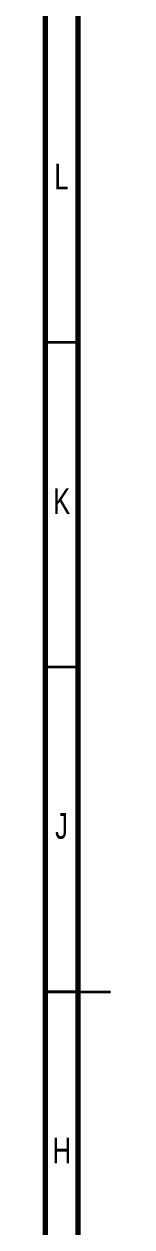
# Model space of a CAD drawing. Header units: millimetres. Extents: x 15 to 1184, y 5 to 836.
# Drawn here: x 15 to 25, y 384.3 to 569.6 of the extents above; entities that cross this region are included whole.
import ezdxf

# ---------------------------------------------------------------- set-up
doc = ezdxf.new("R2010")
doc.units = ezdxf.units.MM
doc.styles.add('SLDTEXTSTYLE1', font='TXT', dxfattribs={"width": 0.75})

msp = doc.modelspace()

# ---------------------------------------------------------------- linework, layer by layer
at = {"color": 7, "linetype": 'Continuous', "lineweight": 70}
for p, q in [((15, 5), (15, 836)), ((20, 10), (20, 831))]:
    msp.add_line(p, q, dxfattribs=at)
at = {"color": 7, "linetype": 'Continuous', "lineweight": 35}
for p, q in [((20, 520.5), (15, 520.5)), ((20, 470.5), (15, 470.5)), ((14.999, 420.5), (25.001, 420.5)), ((20, 420.5), (15, 420.5))]:
    msp.add_line(p, q, dxfattribs=at)

# ---------------------------------------------------------------- texts
at = {"color": 7, "linetype": 'Continuous', "lineweight": 0, "char_height": 3.9688, "attachment_point": 2, "style": 'SLDTEXTSTYLE1'}
for s, insert in [('L', (17.4545, 548.0602)), ('K', (17.4885, 498.0602)), ('J', (17.4651, 448.0602)), ('H', (17.4904, 398.0602))]:
    msp.add_mtext(s, dxfattribs=dict(at, insert=insert))

doc.saveas('drawing.dxf')
